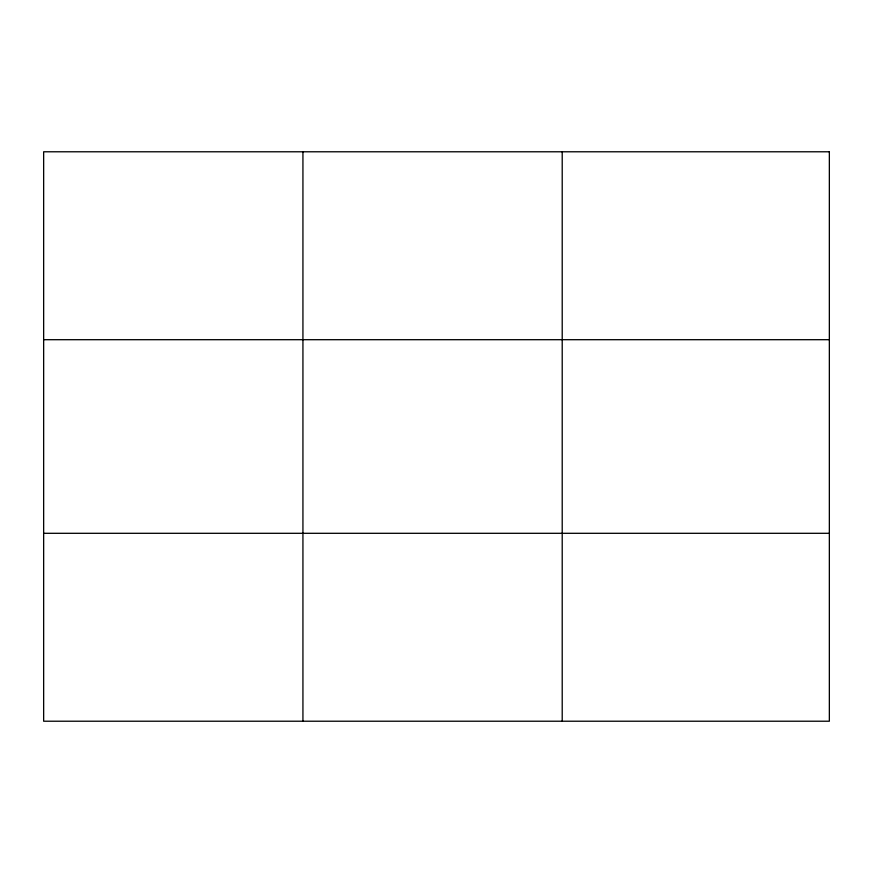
<?xml version="1.0" encoding="UTF-8"?>
<svg xmlns="http://www.w3.org/2000/svg" width="873" height="873" viewBox="0 0 873 873"><rect width="100%" height="100%" fill="white"/><g stroke="black" fill="none" stroke-linecap="round" stroke-linejoin="round"><path stroke-width="1.31" d="M302.931 721.218L302.931 151.782M562.212 721.218L562.212 151.782M43.65 339.695L829.35 339.695M43.65 533.305L829.35 533.305M829.35 151.782L43.65 151.782L43.65 721.218L829.35 721.218L829.35 151.782"/></g></svg>
